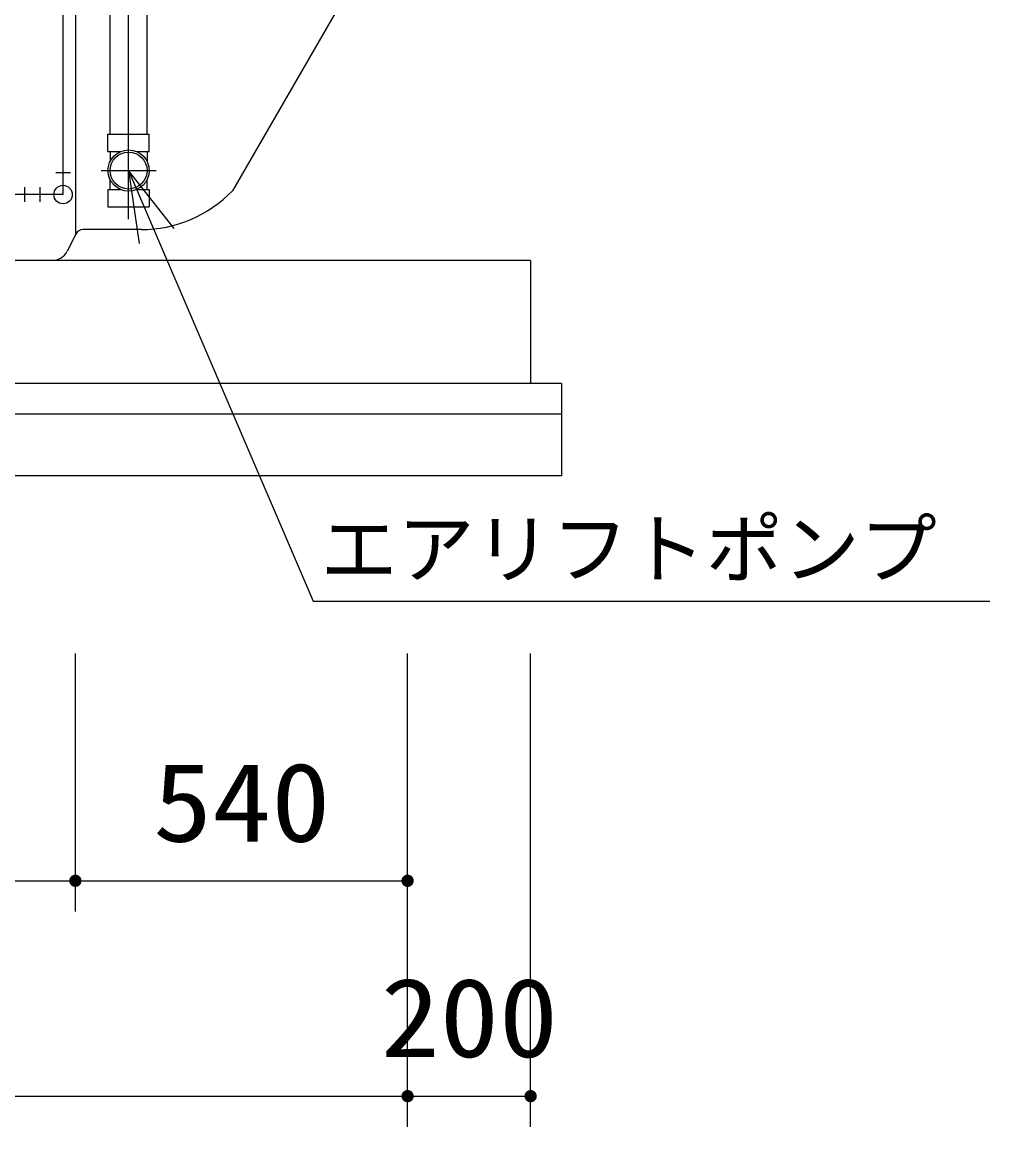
# Model space of a CAD drawing. Units: millimetres, scale not verified. Extents: x -14850 to 14850, y -10500 to 10500.
# Drawn here: x -8488 to -6915, y -7059 to -5263 of the extents above; entities that cross this region are included whole.
import ezdxf
from ezdxf.enums import TextEntityAlignment as Align

# ---------------------------------------------------------------- set-up
doc = ezdxf.new("R2010")
doc.units = ezdxf.units.MM
doc.header["$LTSCALE"] = 50
for name, color, linetype, lineweight in [('0-0_機器', 3, 'Continuous', 25), ('0-1_空気管', 3, 'Continuous', 25), ('0-4_製作', 5, 'Continuous', 25)]:
    doc.layers.add(name, color=color, linetype=linetype, lineweight=lineweight)
doc.styles.add('ＭＳ ゴシック', font='')
doc.styles.get('ＭＳ ゴシック').set_extended_font_data('MS Gothic')

msp = doc.modelspace()

# ---------------------------------------------------------------- linework, layer by layer
at = {"layer": '0-0_機器', "color": 2}
for p, q in [((-7661.65, -5650.29), (-7661.65, -5850.29)), ((-7611.65, -5850.29), (-10711.65, -5850.29)), ((-7611.65, -5900.29), (-10711.65, -5900.29))]:
    msp.add_line(p, q, dxfattribs=at)
for points in [[(-7661.65, -5650.29), (-10661.65, -5650.29), (-10661.65, -5850.29)], [(-7611.65, -5850.29), (-7611.65, -6000.29), (-10711.65, -6000.29)]]:
    msp.add_lwpolyline(points, dxfattribs=at)
at = {"layer": '0-1_空気管'}
for p, q in [((-8401.65, -3811.85), (-8401.65, -5608.95)), ((-8315.15, -5583.48), (-8315.15, -3835.79)), ((-8421.65, -5543.29), (-8421.65, -3903.29)), ((-8345.15, -5445.29), (-8345.15, -4116.29)), ((-8285.15, -5445.29), (-8285.15, -4116.29)), ((-8348.65, -5445.29), (-8345.33, -5445.29)), ((-8348.65, -5473.39), (-8348.65, -5445.29)), ((-8345.15, -5445.29), (-8281.65, -5445.29)), ((-8348.65, -5473.39), (-8328.09, -5473.39)), ((-8345.33, -5473.39), (-8345.33, -5489.73)), ((-8285.15, -5473.39), (-8285.15, -5489.38)), ((-8433.65, -5507.29), (-8409.65, -5507.29)), ((-8359.54, -5504.29), (-8270.22, -5504.29)), ((-8315.15, -5504.29), (-8015.02, -6204.24)), ((-8345.33, -5535.2), (-8345.33, -5518.85)), ((-8285.15, -5535.2), (-8285.15, -5519.2)), ((-8421.65, -5543.29), (-8521.65, -5543.29)), ((-8484.15, -5531.29), (-8484.15, -5555.29)), ((-8459.15, -5531.29), (-8459.15, -5555.29)), ((-8348.65, -5535.2), (-8348.65, -5563.29)), ((-8348.65, -5535.2), (-8328.09, -5535.2)), ((-8348.65, -5563.29), (-8345.33, -5563.29)), ((-8345.15, -5563.29), (-8281.65, -5563.29)), ((-8294.21, -5600.29), (-8389.29, -5600.29)), ((-8400.92, -5607.48), (-8414.86, -5635.37)), ((-8327.12, -5650.29), (-10129.8, -5650.29)), ((-8015.02, -6204.24), (-6915.18, -6204.24))]:
    msp.add_line(p, q, dxfattribs=at)
for points in [[(-7878.59, -5073.4), (-7880.99, -5077.56), (-8146.26, -5537.04)], [(-8302.22, -5473.39), (-8281.65, -5473.39), (-8281.65, -5445.29)], [(-8240.93, -5598.58), (-8315.15, -5504.29), (-8298.02, -5623.06)], [(-8302.22, -5535.2), (-8281.65, -5535.2), (-8281.65, -5563.29)]]:
    msp.add_lwpolyline(points, dxfattribs=at)
for centre, radius in [((-8315.15, -5504.29), 33.5), ((-8315.15, -5504.29), 30), ((-8421.65, -5543.29), 15)]:
    msp.add_circle(centre, radius, dxfattribs=at)
for centre, radius, start, end in [((-8294.79, -5394.29), 206, 270, 316.13756), ((-8389.29, -5613.29), 13, 90, 153.43494), ((-8439.01, -5623.29), 27, 270, 333.43494)]:
    msp.add_arc(centre, radius, start, end, dxfattribs=at)
at = {"layer": '0-4_製作', "color": 2}
for p, q in [((-8401.65, -6708.59), (-8401.65, -6289.24)), ((-7861.65, -7058.59), (-7861.65, -6289.24)), ((-7661.65, -7058.59), (-7661.65, -6289.24)), ((-8851.65, -6658.59), (-8401.65, -6658.59)), ((-8401.65, -6658.59), (-7861.65, -6658.59)), ((-10461.65, -7008.59), (-7861.65, -7008.59)), ((-7861.65, -7008.59), (-7661.65, -7008.59))]:
    msp.add_line(p, q, dxfattribs=at)
at = {"layer": '0-4_製作'}
for points in [[(-8411.63, -6657.96), (-8401.65, -6658.59), (-8411.65, -6658.59)], [(-8411.65, -6658.59), (-8404.74, -6668.1), (-8411.57, -6659.84)], [(-8411.65, -6658.59), (-8403.53, -6668.41), (-8404.74, -6668.1)], [(-8401.65, -6658.59), (-8403.53, -6668.41), (-8411.65, -6658.59)], [(-8411.48, -6656.72), (-8401.65, -6658.59), (-8411.63, -6657.96)], [(-8411.57, -6659.84), (-8405.91, -6667.64), (-8411.34, -6661.08)], [(-8411.57, -6659.84), (-8404.74, -6668.1), (-8405.91, -6667.64)], [(-8411.16, -6655.5), (-8401.65, -6658.59), (-8411.48, -6656.72)], [(-8411.34, -6661.08), (-8407.01, -6667.03), (-8410.95, -6662.27)], [(-8411.34, -6661.08), (-8405.91, -6667.64), (-8407.01, -6667.03)], [(-8410.7, -6654.33), (-8401.65, -6658.59), (-8411.16, -6655.5)], [(-8410.1, -6653.23), (-8401.65, -6658.59), (-8410.7, -6654.33)], [(-8409.36, -6652.22), (-8401.65, -6658.59), (-8410.1, -6653.23)], [(-8408.5, -6651.3), (-8401.65, -6658.59), (-8409.36, -6652.22)], [(-8407.53, -6650.5), (-8401.65, -6658.59), (-8408.5, -6651.3)], [(-8407.53, -6650.5), (-8401.65, -6648.59), (-8401.65, -6658.59)], [(-8406.47, -6649.83), (-8401.65, -6648.59), (-8407.53, -6650.5)], [(-8405.33, -6649.29), (-8401.65, -6648.59), (-8406.47, -6649.83)], [(-8404.14, -6648.9), (-8401.65, -6648.59), (-8405.33, -6649.29)], [(-8402.91, -6648.67), (-8401.65, -6648.59), (-8404.14, -6648.9)], [(-8401.65, -6658.59), (-8402.28, -6668.57), (-8403.53, -6668.41)], [(-8401.65, -6658.59), (-8401.65, -6668.59), (-8402.28, -6668.57)], [(-8401.65, -6648.59), (-8391.65, -6658.59), (-8401.65, -6658.59)], [(-8401.03, -6648.61), (-8391.65, -6658.59), (-8401.65, -6648.59)], [(-8401.65, -6658.59), (-8400.4, -6668.51), (-8401.65, -6668.59)], [(-8401.65, -6658.59), (-8399.17, -6668.28), (-8400.4, -6668.51)], [(-8401.65, -6658.59), (-8397.97, -6667.89), (-8399.17, -6668.28)], [(-8401.65, -6658.59), (-8396.84, -6667.35), (-8397.97, -6667.89)], [(-8401.65, -6658.59), (-8395.78, -6666.68), (-8396.84, -6667.35)], [(-8401.65, -6658.59), (-8394.81, -6665.88), (-8395.78, -6666.68)], [(-8391.65, -6658.59), (-8394.81, -6665.88), (-8401.65, -6658.59)], [(-8399.78, -6648.77), (-8391.65, -6658.59), (-8401.03, -6648.61)], [(-8398.56, -6649.08), (-8391.65, -6658.59), (-8399.78, -6648.77)], [(-8398.56, -6649.08), (-8391.73, -6657.34), (-8391.65, -6658.59)], [(-8397.4, -6649.54), (-8391.73, -6657.34), (-8398.56, -6649.08)], [(-8397.4, -6649.54), (-8391.97, -6656.1), (-8391.73, -6657.34)], [(-8396.29, -6650.15), (-8391.97, -6656.1), (-8397.4, -6649.54)], [(-8396.29, -6650.15), (-8392.36, -6654.91), (-8391.97, -6656.1)], [(-8395.28, -6650.88), (-8392.36, -6654.91), (-8396.29, -6650.15)], [(-8395.28, -6650.88), (-8392.89, -6653.77), (-8392.36, -6654.91)], [(-8394.36, -6651.74), (-8392.89, -6653.77), (-8395.28, -6650.88)], [(-8391.65, -6658.59), (-8393.95, -6664.96), (-8394.81, -6665.88)], [(-8394.36, -6651.74), (-8393.56, -6652.71), (-8392.89, -6653.77)], [(-8391.65, -6658.59), (-8393.21, -6663.95), (-8393.95, -6664.96)], [(-8391.65, -6658.59), (-8392.6, -6662.85), (-8393.21, -6663.95)], [(-8391.65, -6658.59), (-8392.14, -6661.68), (-8392.6, -6662.85)], [(-8391.65, -6658.59), (-8391.83, -6660.46), (-8392.14, -6661.68)], [(-8391.65, -6658.59), (-8391.67, -6659.22), (-8391.83, -6660.46)], [(-7871.63, -6657.96), (-7861.65, -6658.59), (-7871.65, -6658.59)], [(-7871.65, -6658.59), (-7863.53, -6668.41), (-7871.57, -6659.84)], [(-7871.65, -6658.59), (-7862.28, -6668.57), (-7863.53, -6668.41)], [(-7861.65, -6658.59), (-7862.28, -6668.57), (-7871.65, -6658.59)], [(-7871.48, -6656.72), (-7861.65, -6658.59), (-7871.63, -6657.96)], [(-7871.57, -6659.84), (-7864.74, -6668.1), (-7871.34, -6661.08)], [(-7871.57, -6659.84), (-7863.53, -6668.41), (-7864.74, -6668.1)], [(-7871.16, -6655.5), (-7861.65, -6658.59), (-7871.48, -6656.72)], [(-7871.34, -6661.08), (-7865.91, -6667.64), (-7870.95, -6662.27)], [(-7871.34, -6661.08), (-7864.74, -6668.1), (-7865.91, -6667.64)], [(-7870.7, -6654.33), (-7861.65, -6658.59), (-7871.16, -6655.5)], [(-7870.1, -6653.23), (-7861.65, -6658.59), (-7870.7, -6654.33)], [(-7869.36, -6652.22), (-7861.65, -6658.59), (-7870.1, -6653.23)], [(-7868.5, -6651.3), (-7861.65, -6658.59), (-7869.36, -6652.22)], [(-7867.53, -6650.5), (-7861.65, -6658.59), (-7868.5, -6651.3)], [(-7867.53, -6650.5), (-7861.65, -6648.59), (-7861.65, -6658.59)], [(-7866.47, -6649.83), (-7861.65, -6648.59), (-7867.53, -6650.5)], [(-7865.33, -6649.29), (-7861.65, -6648.59), (-7866.47, -6649.83)], [(-7864.14, -6648.9), (-7861.65, -6648.59), (-7865.33, -6649.29)], [(-7862.91, -6648.67), (-7861.65, -6648.59), (-7864.14, -6648.9)], [(-7861.65, -6658.59), (-7861.65, -6668.59), (-7862.28, -6668.57)], [(-7861.65, -6648.59), (-7851.65, -6658.59), (-7861.65, -6658.59)], [(-7861.03, -6648.61), (-7851.65, -6658.59), (-7861.65, -6648.59)], [(-7861.65, -6658.59), (-7860.4, -6668.51), (-7861.65, -6668.59)], [(-7861.65, -6658.59), (-7859.17, -6668.28), (-7860.4, -6668.51)], [(-7861.65, -6658.59), (-7857.97, -6667.89), (-7859.17, -6668.28)], [(-7861.65, -6658.59), (-7856.84, -6667.35), (-7857.97, -6667.89)], [(-7861.65, -6658.59), (-7855.78, -6666.68), (-7856.84, -6667.35)], [(-7861.65, -6658.59), (-7854.81, -6665.88), (-7855.78, -6666.68)], [(-7851.65, -6658.59), (-7854.81, -6665.88), (-7861.65, -6658.59)], [(-7859.78, -6648.77), (-7851.65, -6658.59), (-7861.03, -6648.61)], [(-7859.78, -6648.77), (-7851.73, -6657.34), (-7851.65, -6658.59)], [(-7858.56, -6649.08), (-7851.73, -6657.34), (-7859.78, -6648.77)], [(-7858.56, -6649.08), (-7851.97, -6656.1), (-7851.73, -6657.34)], [(-7857.4, -6649.54), (-7851.97, -6656.1), (-7858.56, -6649.08)], [(-7857.4, -6649.54), (-7852.36, -6654.91), (-7851.97, -6656.1)], [(-7856.29, -6650.15), (-7852.36, -6654.91), (-7857.4, -6649.54)], [(-7856.29, -6650.15), (-7852.89, -6653.77), (-7852.36, -6654.91)], [(-7855.28, -6650.88), (-7852.89, -6653.77), (-7856.29, -6650.15)], [(-7855.28, -6650.88), (-7853.56, -6652.71), (-7852.89, -6653.77)], [(-7854.36, -6651.74), (-7853.56, -6652.71), (-7855.28, -6650.88)], [(-7851.65, -6658.59), (-7853.95, -6664.96), (-7854.81, -6665.88)], [(-7851.65, -6658.59), (-7853.21, -6663.95), (-7853.95, -6664.96)], [(-7851.65, -6658.59), (-7852.6, -6662.85), (-7853.21, -6663.95)], [(-7851.65, -6658.59), (-7852.14, -6661.68), (-7852.6, -6662.85)], [(-7851.65, -6658.59), (-7851.83, -6660.46), (-7852.14, -6661.68)], [(-7851.65, -6658.59), (-7851.67, -6659.22), (-7851.83, -6660.46)], [(-8410.95, -6662.27), (-8408.03, -6666.29), (-8410.42, -6663.41)], [(-8410.95, -6662.27), (-8407.01, -6667.03), (-8408.03, -6666.29)], [(-8410.42, -6663.41), (-8408.94, -6665.44), (-8409.74, -6664.47)], [(-8410.42, -6663.41), (-8408.03, -6666.29), (-8408.94, -6665.44)], [(-7870.95, -6662.27), (-7867.01, -6667.03), (-7870.42, -6663.41)], [(-7870.95, -6662.27), (-7865.91, -6667.64), (-7867.01, -6667.03)], [(-7870.42, -6663.41), (-7868.03, -6666.29), (-7869.74, -6664.47)], [(-7870.42, -6663.41), (-7867.01, -6667.03), (-7868.03, -6666.29)], [(-7869.74, -6664.47), (-7868.03, -6666.29), (-7868.94, -6665.44)], [(-7869.36, -7002.22), (-7861.65, -7008.59), (-7870.1, -7003.23)], [(-7868.5, -7001.3), (-7861.65, -7008.59), (-7869.36, -7002.22)], [(-7867.53, -7000.5), (-7861.65, -7008.59), (-7868.5, -7001.3)], [(-7867.53, -7000.5), (-7861.65, -6998.59), (-7861.65, -7008.59)], [(-7866.47, -6999.83), (-7861.65, -6998.59), (-7867.53, -7000.5)], [(-7865.33, -6999.29), (-7861.65, -6998.59), (-7866.47, -6999.83)], [(-7864.14, -6998.9), (-7861.65, -6998.59), (-7865.33, -6999.29)], [(-7862.91, -6998.67), (-7861.65, -6998.59), (-7864.14, -6998.9)], [(-7861.65, -6998.59), (-7851.65, -7008.59), (-7861.65, -7008.59)], [(-7861.03, -6998.61), (-7851.65, -7008.59), (-7861.65, -6998.59)], [(-7859.78, -6998.77), (-7851.65, -7008.59), (-7861.03, -6998.61)], [(-7859.78, -6998.77), (-7851.73, -7007.34), (-7851.65, -7008.59)], [(-7858.56, -6999.08), (-7851.73, -7007.34), (-7859.78, -6998.77)], [(-7858.56, -6999.08), (-7851.97, -7006.1), (-7851.73, -7007.34)], [(-7857.4, -6999.54), (-7851.97, -7006.1), (-7858.56, -6999.08)], [(-7857.4, -6999.54), (-7852.36, -7004.91), (-7851.97, -7006.1)], [(-7856.29, -7000.15), (-7852.36, -7004.91), (-7857.4, -6999.54)], [(-7856.29, -7000.15), (-7852.89, -7003.77), (-7852.36, -7004.91)], [(-7855.28, -7000.88), (-7852.89, -7003.77), (-7856.29, -7000.15)], [(-7855.28, -7000.88), (-7853.56, -7002.71), (-7852.89, -7003.77)], [(-7854.36, -7001.74), (-7853.56, -7002.71), (-7855.28, -7000.88)], [(-7669.36, -7002.22), (-7661.65, -7008.59), (-7670.1, -7003.23)], [(-7668.5, -7001.3), (-7661.65, -7008.59), (-7669.36, -7002.22)], [(-7667.53, -7000.5), (-7661.65, -7008.59), (-7668.5, -7001.3)], [(-7667.53, -7000.5), (-7661.65, -6998.59), (-7661.65, -7008.59)], [(-7666.47, -6999.83), (-7661.65, -6998.59), (-7667.53, -7000.5)], [(-7665.33, -6999.29), (-7661.65, -6998.59), (-7666.47, -6999.83)], [(-7664.14, -6998.9), (-7661.65, -6998.59), (-7665.33, -6999.29)], [(-7662.91, -6998.67), (-7661.65, -6998.59), (-7664.14, -6998.9)], [(-7661.65, -6998.59), (-7651.65, -7008.59), (-7661.65, -7008.59)], [(-7661.02, -6998.61), (-7651.65, -7008.59), (-7661.65, -6998.59)], [(-7659.78, -6998.77), (-7651.65, -7008.59), (-7661.02, -6998.61)], [(-7659.78, -6998.77), (-7651.73, -7007.34), (-7651.65, -7008.59)], [(-7658.56, -6999.08), (-7651.73, -7007.34), (-7659.78, -6998.77)], [(-7658.56, -6999.08), (-7651.97, -7006.1), (-7651.73, -7007.34)], [(-7657.39, -6999.54), (-7651.97, -7006.1), (-7658.56, -6999.08)], [(-7657.39, -6999.54), (-7652.35, -7004.91), (-7651.97, -7006.1)], [(-7656.29, -7000.15), (-7652.35, -7004.91), (-7657.39, -6999.54)], [(-7656.29, -7000.15), (-7652.89, -7003.77), (-7652.35, -7004.91)], [(-7655.28, -7000.88), (-7652.89, -7003.77), (-7656.29, -7000.15)], [(-7655.28, -7000.88), (-7653.56, -7002.71), (-7652.89, -7003.77)], [(-7654.36, -7001.74), (-7653.56, -7002.71), (-7655.28, -7000.88)], [(-7871.63, -7007.96), (-7861.65, -7008.59), (-7871.65, -7008.59)], [(-7871.65, -7008.59), (-7863.53, -7018.41), (-7871.57, -7009.84)], [(-7871.65, -7008.59), (-7862.28, -7018.57), (-7863.53, -7018.41)], [(-7861.65, -7008.59), (-7862.28, -7018.57), (-7871.65, -7008.59)], [(-7871.48, -7006.72), (-7861.65, -7008.59), (-7871.63, -7007.96)], [(-7871.57, -7009.84), (-7864.74, -7018.1), (-7871.34, -7011.08)], [(-7871.57, -7009.84), (-7863.53, -7018.41), (-7864.74, -7018.1)], [(-7871.16, -7005.5), (-7861.65, -7008.59), (-7871.48, -7006.72)], [(-7871.34, -7011.08), (-7865.91, -7017.64), (-7870.95, -7012.27)], [(-7871.34, -7011.08), (-7864.74, -7018.1), (-7865.91, -7017.64)], [(-7870.7, -7004.33), (-7861.65, -7008.59), (-7871.16, -7005.5)], [(-7870.95, -7012.27), (-7867.01, -7017.03), (-7870.42, -7013.41)], [(-7870.95, -7012.27), (-7865.91, -7017.64), (-7867.01, -7017.03)], [(-7870.1, -7003.23), (-7861.65, -7008.59), (-7870.7, -7004.33)], [(-7870.42, -7013.41), (-7868.03, -7016.29), (-7869.74, -7014.47)], [(-7870.42, -7013.41), (-7867.01, -7017.03), (-7868.03, -7016.29)], [(-7869.74, -7014.47), (-7868.03, -7016.29), (-7868.94, -7015.44)], [(-7861.65, -7008.59), (-7861.65, -7018.59), (-7862.28, -7018.57)], [(-7861.65, -7008.59), (-7860.4, -7018.51), (-7861.65, -7018.59)], [(-7861.65, -7008.59), (-7859.17, -7018.28), (-7860.4, -7018.51)], [(-7861.65, -7008.59), (-7857.97, -7017.89), (-7859.17, -7018.28)], [(-7861.65, -7008.59), (-7856.84, -7017.35), (-7857.97, -7017.89)], [(-7861.65, -7008.59), (-7855.78, -7016.68), (-7856.84, -7017.35)], [(-7861.65, -7008.59), (-7854.81, -7015.88), (-7855.78, -7016.68)], [(-7851.65, -7008.59), (-7854.81, -7015.88), (-7861.65, -7008.59)], [(-7851.65, -7008.59), (-7853.95, -7014.96), (-7854.81, -7015.88)], [(-7851.65, -7008.59), (-7853.21, -7013.95), (-7853.95, -7014.96)], [(-7851.65, -7008.59), (-7852.6, -7012.85), (-7853.21, -7013.95)], [(-7851.65, -7008.59), (-7852.14, -7011.68), (-7852.6, -7012.85)], [(-7851.65, -7008.59), (-7851.83, -7010.46), (-7852.14, -7011.68)], [(-7851.65, -7008.59), (-7851.67, -7009.22), (-7851.83, -7010.46)], [(-7671.63, -7007.96), (-7661.65, -7008.59), (-7671.65, -7008.59)], [(-7671.65, -7008.59), (-7663.53, -7018.41), (-7671.57, -7009.84)], [(-7671.65, -7008.59), (-7662.28, -7018.57), (-7663.53, -7018.41)], [(-7661.65, -7008.59), (-7662.28, -7018.57), (-7671.65, -7008.59)], [(-7671.48, -7006.72), (-7661.65, -7008.59), (-7671.63, -7007.96)], [(-7671.57, -7009.84), (-7664.74, -7018.1), (-7671.34, -7011.08)], [(-7671.57, -7009.84), (-7663.53, -7018.41), (-7664.74, -7018.1)], [(-7671.16, -7005.5), (-7661.65, -7008.59), (-7671.48, -7006.72)], [(-7671.34, -7011.08), (-7665.91, -7017.64), (-7670.95, -7012.27)], [(-7671.34, -7011.08), (-7664.74, -7018.1), (-7665.91, -7017.64)], [(-7670.7, -7004.33), (-7661.65, -7008.59), (-7671.16, -7005.5)], [(-7670.95, -7012.27), (-7667.01, -7017.03), (-7670.42, -7013.41)], [(-7670.95, -7012.27), (-7665.91, -7017.64), (-7667.01, -7017.03)], [(-7670.1, -7003.23), (-7661.65, -7008.59), (-7670.7, -7004.33)], [(-7670.42, -7013.41), (-7668.03, -7016.29), (-7669.74, -7014.47)], [(-7670.42, -7013.41), (-7667.01, -7017.03), (-7668.03, -7016.29)], [(-7669.74, -7014.47), (-7668.03, -7016.29), (-7668.94, -7015.44)], [(-7661.65, -7008.59), (-7661.65, -7018.59), (-7662.28, -7018.57)], [(-7661.65, -7008.59), (-7660.4, -7018.51), (-7661.65, -7018.59)], [(-7661.65, -7008.59), (-7659.17, -7018.28), (-7660.4, -7018.51)], [(-7661.65, -7008.59), (-7657.97, -7017.89), (-7659.17, -7018.28)], [(-7661.65, -7008.59), (-7656.84, -7017.35), (-7657.97, -7017.89)], [(-7661.65, -7008.59), (-7655.77, -7016.68), (-7656.84, -7017.35)], [(-7661.65, -7008.59), (-7654.81, -7015.88), (-7655.77, -7016.68)], [(-7651.65, -7008.59), (-7654.81, -7015.88), (-7661.65, -7008.59)], [(-7651.65, -7008.59), (-7653.95, -7014.96), (-7654.81, -7015.88)], [(-7651.65, -7008.59), (-7653.21, -7013.95), (-7653.95, -7014.96)], [(-7651.65, -7008.59), (-7652.6, -7012.85), (-7653.21, -7013.95)], [(-7651.65, -7008.59), (-7652.14, -7011.68), (-7652.6, -7012.85)], [(-7651.65, -7008.59), (-7651.83, -7010.46), (-7652.14, -7011.68)], [(-7651.65, -7008.59), (-7651.67, -7009.22), (-7651.83, -7010.46)]]:
    msp.add_solid(points, dxfattribs=at)

# ---------------------------------------------------------------- texts
at = {"layer": '0-1_空気管', "color": 4, "style": 'ＭＳ ゴシック'}
msp.add_text('エアリフトポンプ', height=91.79, dxfattribs=at).set_placement((-8003.16, -6192.4), align=Align.BOTTOM_LEFT)
at = {"layer": '0-4_製作', "color": 4, "style": 'ＭＳ ゴシック', "width": 1.1}
for s, p in [('540', (-8275.4, -6633.59)), ('200', (-7905.4, -6983.59))]:
    msp.add_text(s, height=128.4, dxfattribs=at).set_placement(p, align=Align.BOTTOM_LEFT)

doc.saveas('drawing.dxf')
